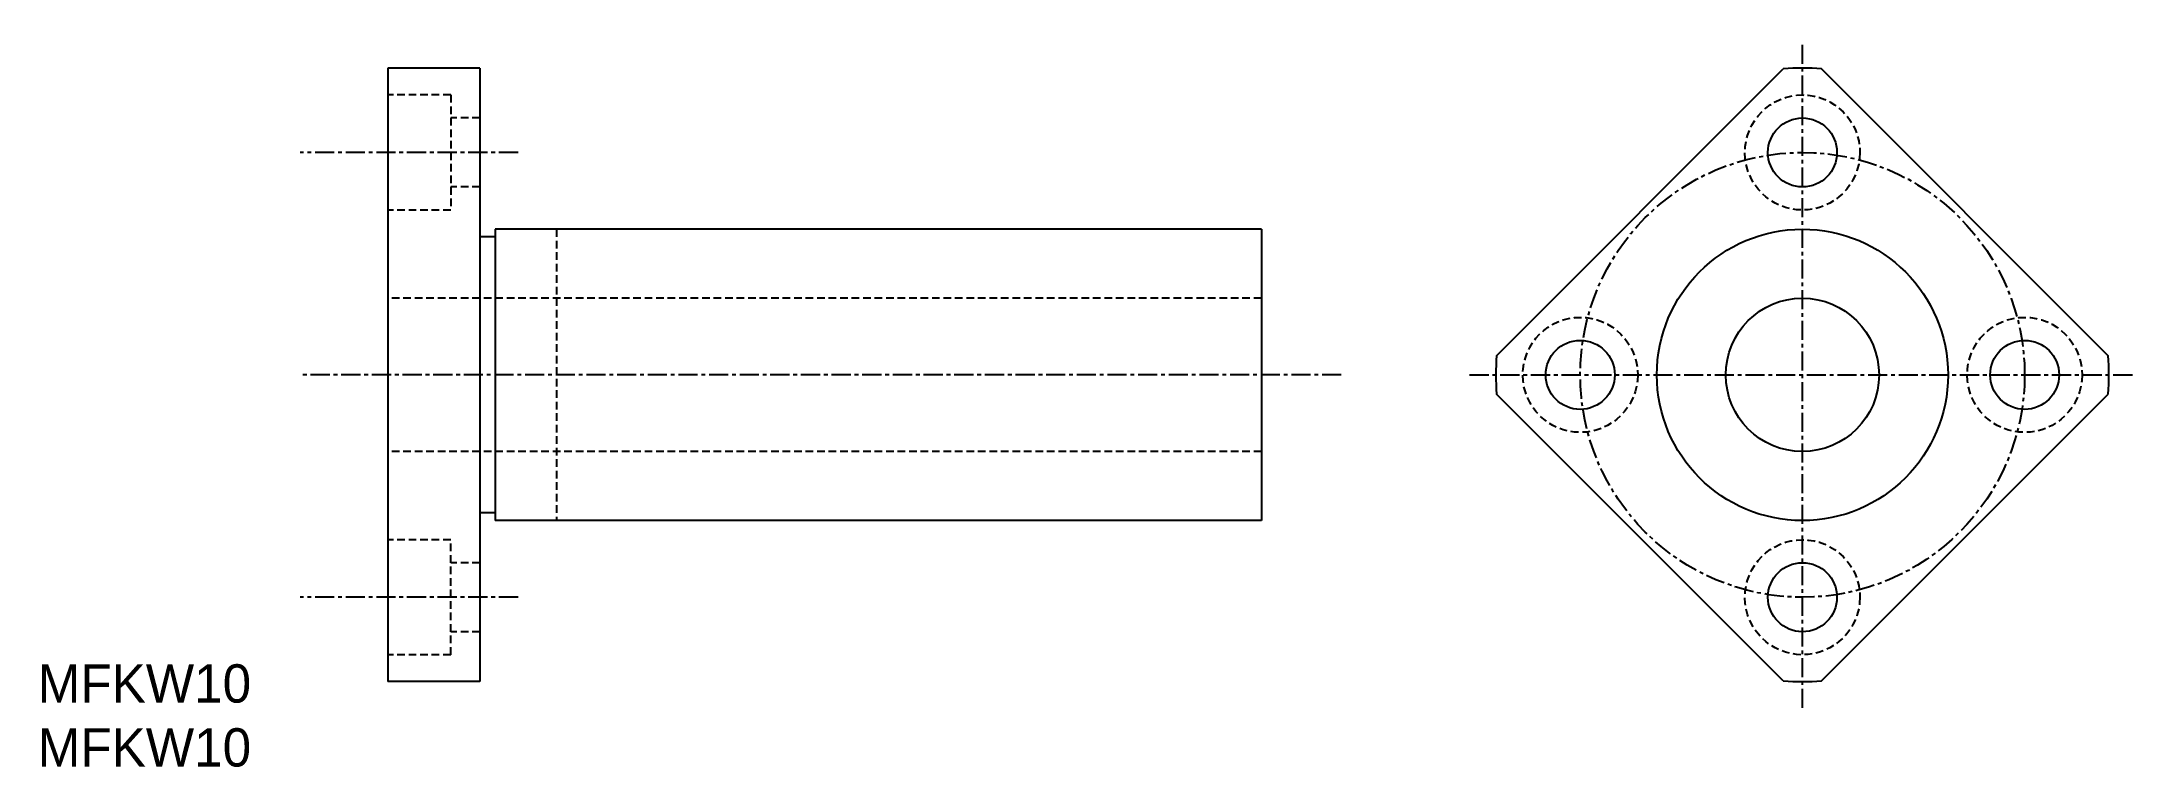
# Model space of a CAD drawing. Extents: x 10 to 147, y 10 to 57.
import ezdxf

# ---------------------------------------------------------------- set-up
doc = ezdxf.new("R2010")
doc.units = 0
doc.linetypes.add('CENTER', pattern=[2, 1.25, -0.25, 0.25, -0.25])
doc.linetypes.add('DASHED', pattern=[0.75, 0.5, -0.25])
doc.layers.get('0').update_dxf_attribs({"linetype": 'CONTINUOUS'})
doc.layers.add('CENTER', color=1, linetype='CENTER')

msp = doc.modelspace()

# ---------------------------------------------------------------- linework, layer by layer
at = {"color": 7, "linetype": 'CONTINUOUS'}
for p, q in [((32.86, 55.54), (32.86, 15.54)), ((38.86, 55.54), (32.86, 55.54)), ((38.86, 55.54), (38.86, 15.54)), ((105.19, 36.79), (123.9, 55.5)), ((145.12, 36.79), (126.41, 55.5)), ((39.86, 44.54), (38.86, 44.54)), ((89.86, 45.04), (39.86, 45.04)), ((39.86, 45.04), (39.86, 26.04)), ((89.86, 45.04), (89.86, 26.04)), ((123.9, 15.58), (105.19, 34.28)), ((126.41, 15.58), (145.12, 34.28)), ((39.86, 26.54), (38.86, 26.54)), ((89.86, 26.04), (39.86, 26.04)), ((38.86, 15.54), (32.86, 15.54))]:
    msp.add_line(p, q, dxfattribs=at)
at = {"color": 3, "linetype": 'DASHED'}
for p, q in [((36.96, 53.79), (32.86, 53.79)), ((36.96, 53.79), (36.96, 46.29)), ((38.86, 52.29), (36.96, 52.29)), ((38.86, 47.79), (36.96, 47.79)), ((36.96, 46.29), (32.86, 46.29)), ((43.86, 45.04), (43.86, 26.04)), ((89.86, 40.54), (32.86, 40.54)), ((89.86, 30.54), (32.86, 30.54)), ((36.96, 24.79), (32.86, 24.79)), ((36.96, 17.29), (36.96, 24.79)), ((38.86, 23.29), (36.96, 23.29)), ((38.86, 18.79), (36.96, 18.79)), ((36.96, 17.29), (32.86, 17.29))]:
    msp.add_line(p, q, dxfattribs=at)
for centre in [(125.16, 50.04), (110.66, 35.54), (139.66, 35.54), (125.16, 21.04)]:
    msp.add_circle(centre, 3.75, dxfattribs=at)
at = {"color": 7, "linetype": 'CONTINUOUS'}
for centre, radius in [((125.16, 50.04), 2.25), ((125.16, 35.54), 9.5), ((125.16, 35.54), 5), ((110.66, 35.54), 2.25), ((139.66, 35.54), 2.25), ((125.16, 21.04), 2.25)]:
    msp.add_circle(centre, radius, dxfattribs=at)
for start, end in [(86.4096, 93.5904), (176.4096, 183.5904), (356.4096, 3.5904), (266.4096, 273.5904)]:
    msp.add_arc((125.16, 35.54), 20, start, end, dxfattribs=at)
at = {"layer": 'CENTER', "color": 1, "linetype": 'CENTER'}
for p, q in [((125.16, 13.82), (125.16, 57.25)), ((41.35, 50.04), (27.12, 50.04)), ((95.06, 35.54), (27.14, 35.54)), ((103.44, 35.54), (146.87, 35.54)), ((41.35, 21.04), (27.12, 21.04))]:
    msp.add_line(p, q, dxfattribs=at)
msp.add_circle((125.16, 35.54), 14.5, dxfattribs=at)

# ---------------------------------------------------------------- texts
at = {"color": 7, "linetype": 'CONTINUOUS'}
for p in [(10, 14.17), (10, 10)]:
    msp.add_text('MFKW10', height=2.5, dxfattribs=at).set_placement(p)

doc.saveas('drawing.dxf')
